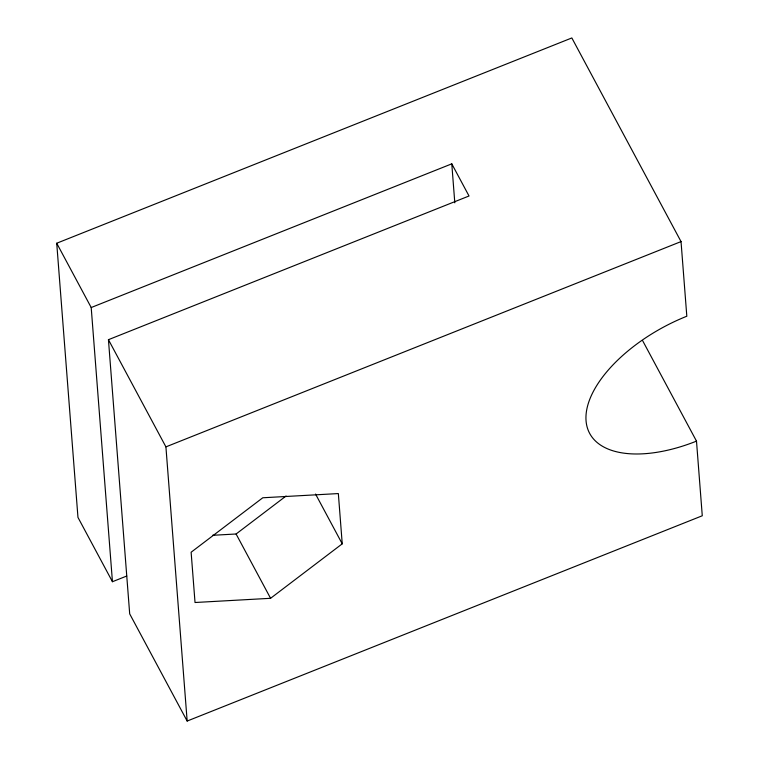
<?xml version="1.0" encoding="UTF-8"?>
<svg xmlns="http://www.w3.org/2000/svg" width="759" height="759" viewBox="0 0 759 759"><rect width="100%" height="100%" fill="white"/><g stroke="black" fill="none" stroke-linecap="round" stroke-linejoin="round"><path stroke-width="1.14" d="M212.482 535.304L236.096 533.994L286.067 496.016M270.574 598.301L342.233 543.833L338.343 493.568L262.785 497.771L191.126 552.229L195.025 602.504L270.574 598.301L236.096 533.994M112.446 581.717L77.968 517.41L56.726 243.231L571.84 37.95L681.032 241.59L686.819 316.228A115.738 58.737 -28.2 0 0 586.052 420.761A115.738 58.737 -28.2 0 0 696.496 441.131L702.274 515.769L187.16 721.05L129.694 613.87L108.442 339.69L469.024 195.993L451.785 163.84L91.203 307.537L112.446 581.717L126.744 576.024M187.16 721.05L165.917 446.871L681.032 241.59M642.74 340.876L696.496 441.131M315.545 494.052L342.233 543.833M56.726 243.231L91.203 307.537M108.442 339.69L165.917 446.871M451.785 163.84L454.812 202.843"/></g></svg>
